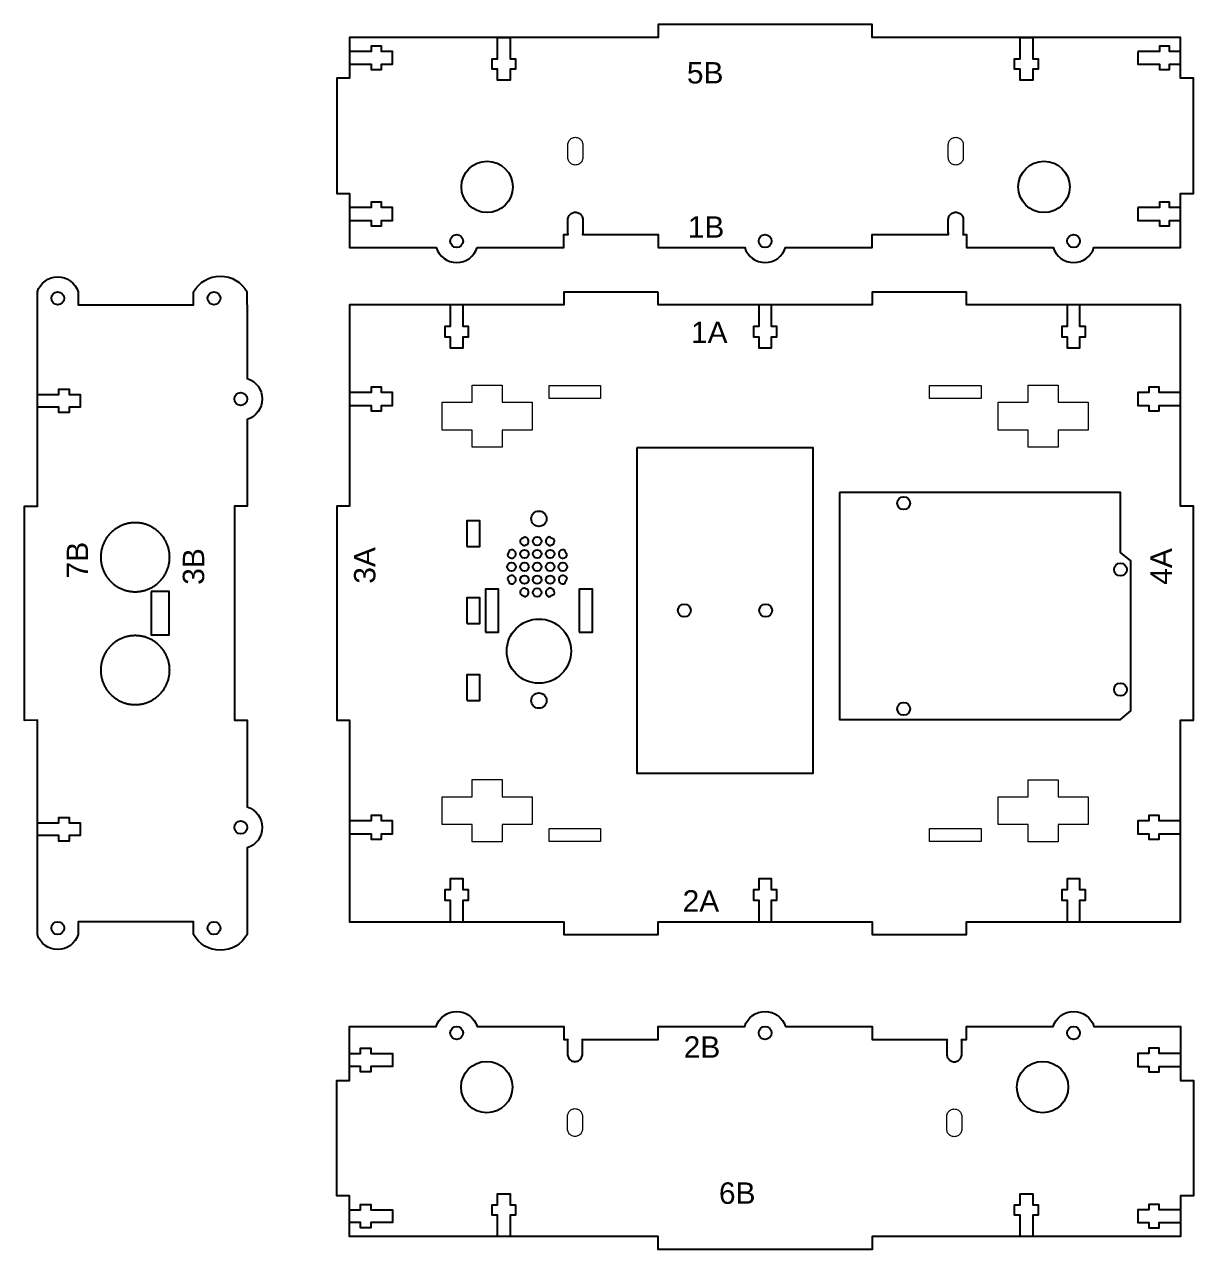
# Model space of a CAD drawing. Header units: millimetres. Extents: x -1479 to 8457, y 1606 to 10461.
# Drawn here: x 2449.8 to 2722.7, y 1974.9 to 2260.8 of the extents above; entities that cross this region are included whole.
import ezdxf

# ---------------------------------------------------------------- set-up
doc = ezdxf.new("R2010")
doc.units = ezdxf.units.MM
doc.layers.add('Layer 1', color=7, linetype='Continuous')
doc.layers.add('Make2D$visible$lines', color=7, linetype='Continuous', true_color=0x000000)
doc.styles.get("Standard").update_dxf_attribs({"font": 'Arial.ttf'})

msp = doc.modelspace()

# ---------------------------------------------------------------- linework, layer by layer
at = {"color": 242, "true_color": 0xcd2027}
for p, q in [((2501.799, 2195.376), (2501.799, 2198.376)), ((2501.799, 2051.376), (2501.799, 2048.376))]:
    msp.add_line(p, q, dxfattribs=at)
at = {"color": 240, "true_color": 0xed1f24}
for points in [[(2555.46, 2208.728), (2575.69, 2208.728), (2575.69, 2211.728), (2576.72, 2211.728), (2576.697, 2211.797), (2576.661, 2212.008), (2576.626, 2212.22), (2576.626, 2215.219), (2576.661, 2215.43), (2576.697, 2215.642), (2576.767, 2215.854), (2576.838, 2216.03), (2576.943, 2216.206), (2577.085, 2216.383), (2577.226, 2216.524), (2577.402, 2216.665), (2577.578, 2216.771), (2577.79, 2216.841), (2577.967, 2216.912), (2578.178, 2216.947), (2578.39, 2216.983), (2578.602, 2216.947), (2578.813, 2216.912), (2579.025, 2216.841), (2579.201, 2216.771), (2579.378, 2216.665), (2579.554, 2216.524), (2579.695, 2216.383), (2579.836, 2216.206), (2579.942, 2216.03), (2580.013, 2215.854), (2580.083, 2215.642), (2580.118, 2215.43), (2580.154, 2215.219), (2580.154, 2212.22), (2580.118, 2212.008), (2580.083, 2211.797), (2580.06, 2211.728), (2597.69, 2211.728), (2597.69, 2208.728), (2617.921, 2208.728, 0.7337994), (2627.46, 2208.728), (2647.69, 2208.728), (2647.69, 2211.728), (2665.52, 2211.728), (2665.497, 2211.797), (2665.461, 2212.008), (2665.426, 2212.22), (2665.426, 2215.219), (2665.461, 2215.43), (2665.497, 2215.642), (2665.567, 2215.854), (2665.638, 2216.03), (2665.743, 2216.206), (2665.885, 2216.383), (2666.026, 2216.524), (2666.202, 2216.665), (2666.378, 2216.771), (2666.59, 2216.841), (2666.767, 2216.912), (2666.978, 2216.947), (2667.19, 2216.983), (2667.402, 2216.947), (2667.613, 2216.912), (2667.825, 2216.841), (2668.001, 2216.771), (2668.178, 2216.665), (2668.354, 2216.524), (2668.495, 2216.383), (2668.636, 2216.206), (2668.742, 2216.03), (2668.813, 2215.854), (2668.883, 2215.642), (2668.918, 2215.43), (2668.954, 2215.219), (2668.954, 2212.22), (2668.918, 2212.008), (2668.883, 2211.797), (2668.86, 2211.728), (2669.69, 2211.728), (2669.69, 2208.728), (2689.921, 2208.728, 0.7337994), (2699.46, 2208.728), (2719.69, 2208.728), (2719.69, 2221.321), (2722.69, 2221.321), (2722.69, 2248.242), (2719.69, 2248.242), (2719.69, 2257.781), (2647.69, 2257.781), (2647.69, 2260.781), (2597.69, 2260.781), (2597.69, 2257.781), (2525.69, 2257.781), (2525.69, 2248.242), (2522.69, 2248.242), (2522.69, 2221.321), (2525.69, 2221.321), (2525.69, 2208.728), (2545.921, 2208.728, 0.7337994)], [(2627.46, 2026.916), (2647.69, 2026.916), (2647.69, 2023.916), (2665.175, 2023.916), (2665.152, 2023.847), (2665.117, 2023.636), (2665.082, 2023.424), (2665.082, 2020.425), (2665.117, 2020.214), (2665.152, 2020.002), (2665.223, 2019.79), (2665.293, 2019.614), (2665.399, 2019.438), (2665.54, 2019.261), (2665.681, 2019.12), (2665.858, 2018.979), (2666.034, 2018.873), (2666.211, 2018.803), (2666.422, 2018.732), (2666.634, 2018.697), (2666.846, 2018.661), (2667.057, 2018.697), (2667.269, 2018.732), (2667.445, 2018.803), (2667.657, 2018.873), (2667.833, 2018.979), (2668.01, 2019.12), (2668.151, 2019.261), (2668.292, 2019.438), (2668.398, 2019.614), (2668.468, 2019.79), (2668.539, 2020.002), (2668.574, 2020.214), (2668.609, 2020.425), (2668.609, 2023.424), (2668.574, 2023.636), (2668.539, 2023.847), (2668.516, 2023.916), (2669.69, 2023.916), (2669.69, 2026.916), (2689.921, 2026.916, -0.7337994), (2699.46, 2026.916), (2719.69, 2026.916), (2719.69, 2014.324), (2722.69, 2014.324), (2722.69, 1987.402), (2719.69, 1987.402), (2719.69, 1977.863), (2647.69, 1977.863), (2647.69, 1974.863), (2597.69, 1974.863), (2597.69, 1977.863), (2525.69, 1977.863), (2525.69, 1987.402), (2522.69, 1987.402), (2522.69, 2014.324), (2525.69, 2014.324), (2525.69, 2026.916), (2545.921, 2026.916, -0.7337994), (2555.46, 2026.916), (2575.69, 2026.916), (2575.69, 2023.916), (2576.619, 2023.916), (2576.615, 2023.904), (2576.579, 2023.692), (2576.544, 2023.48), (2576.544, 2020.482), (2576.579, 2020.27), (2576.615, 2020.058), (2576.685, 2019.847), (2576.756, 2019.67), (2576.862, 2019.494), (2577.003, 2019.318), (2577.144, 2019.176), (2577.32, 2019.035), (2577.497, 2018.929), (2577.673, 2018.859), (2577.885, 2018.788), (2578.096, 2018.753), (2578.308, 2018.718), (2578.52, 2018.753), (2578.731, 2018.788), (2578.908, 2018.859), (2579.119, 2018.929), (2579.296, 2019.035), (2579.472, 2019.176), (2579.613, 2019.318), (2579.754, 2019.494), (2579.86, 2019.67), (2579.931, 2019.847), (2580.001, 2020.058), (2580.037, 2020.27), (2580.072, 2020.482), (2580.072, 2023.48), (2580.037, 2023.692), (2580.001, 2023.904), (2579.997, 2023.916), (2597.69, 2023.916), (2597.69, 2026.916), (2617.921, 2026.916, -0.7337994)]]:
    msp.add_lwpolyline(points, format="xyb", close=True, dxfattribs=at)
for points in [[(2560.19, 2257.781), (2563.19, 2257.781), (2563.19, 2252.752), (2564.44, 2252.752), (2564.44, 2250.352), (2563.19, 2250.352), (2563.19, 2247.781), (2560.19, 2247.781), (2560.19, 2250.352), (2558.94, 2250.352), (2558.94, 2252.752), (2560.19, 2252.752)], [(2682.19, 2257.781), (2685.19, 2257.781), (2685.19, 2252.752), (2686.44, 2252.752), (2686.44, 2250.352), (2685.19, 2250.352), (2685.19, 2247.781), (2682.19, 2247.781), (2682.19, 2250.352), (2680.94, 2250.352), (2680.94, 2252.752), (2682.19, 2252.752)], [(2525.69, 2254.511), (2525.69, 2251.511), (2530.719, 2251.511), (2530.719, 2250.261), (2533.119, 2250.261), (2533.119, 2251.511), (2535.69, 2251.511), (2535.69, 2254.511), (2533.119, 2254.511), (2533.119, 2255.761), (2530.719, 2255.761), (2530.719, 2254.511)], [(2709.69, 2254.511), (2709.69, 2251.511), (2714.719, 2251.511), (2714.719, 2250.261), (2717.119, 2250.261), (2717.119, 2251.511), (2719.69, 2251.511), (2719.69, 2254.511), (2717.119, 2254.511), (2717.119, 2255.761), (2714.719, 2255.761), (2714.719, 2254.511)], [(2709.69, 2218.051), (2709.69, 2215.051), (2714.719, 2215.051), (2714.719, 2213.801), (2717.119, 2213.801), (2717.119, 2215.051), (2719.69, 2215.051), (2719.69, 2218.051), (2717.119, 2218.051), (2717.119, 2219.301), (2714.719, 2219.301), (2714.719, 2218.051)], [(2597.69, 2198.322), (2575.69, 2198.322), (2575.69, 2195.322), (2525.69, 2195.322), (2525.69, 2148.376), (2522.69, 2148.376), (2522.69, 2098.376), (2525.69, 2098.376), (2525.69, 2051.376), (2575.69, 2051.376), (2575.69, 2048.376), (2597.69, 2048.376), (2597.69, 2051.376), (2647.69, 2051.376), (2647.69, 2048.376), (2669.69, 2048.376), (2669.69, 2051.376), (2719.69, 2051.376), (2719.69, 2098.376), (2722.69, 2098.376), (2722.69, 2148.376), (2719.69, 2148.376), (2719.69, 2195.322), (2669.69, 2195.322), (2669.69, 2198.322), (2647.69, 2198.322), (2647.69, 2195.322), (2597.69, 2195.322)], [(2479.375, 2128.416), (2479.375, 2118.335), (2483.6, 2118.335), (2483.6, 2128.416)]]:
    msp.add_lwpolyline(points, close=True, dxfattribs=at)
for points in [[(2525.69, 2215.051), (2530.719, 2215.051), (2530.719, 2213.801), (2533.119, 2213.801), (2533.119, 2215.051), (2535.69, 2215.051), (2535.69, 2218.051), (2533.119, 2218.051), (2533.119, 2219.301), (2530.719, 2219.301), (2530.719, 2218.051), (2525.69, 2218.051)], [(2549.19, 2195.322), (2549.19, 2190.293), (2547.94, 2190.293), (2547.94, 2187.893), (2549.19, 2187.893), (2549.19, 2185.322), (2552.19, 2185.322), (2552.19, 2187.893), (2553.44, 2187.893), (2553.44, 2190.293), (2552.19, 2190.293), (2552.19, 2195.322)], [(2621.19, 2195.322), (2621.19, 2190.293), (2619.94, 2190.293), (2619.94, 2187.893), (2621.19, 2187.893), (2621.19, 2185.322), (2624.19, 2185.322), (2624.19, 2187.893), (2625.44, 2187.893), (2625.44, 2190.293), (2624.19, 2190.293), (2624.19, 2195.322)], [(2693.19, 2195.322), (2693.19, 2190.293), (2691.94, 2190.293), (2691.94, 2187.893), (2693.19, 2187.893), (2693.19, 2185.322), (2696.19, 2185.322), (2696.19, 2187.893), (2697.44, 2187.893), (2697.44, 2190.293), (2696.19, 2190.293), (2696.19, 2195.322)], [(2525.69, 2171.876), (2530.719, 2171.876), (2530.719, 2170.626), (2533.119, 2170.626), (2533.119, 2171.876), (2535.69, 2171.876), (2535.69, 2174.876), (2533.119, 2174.876), (2533.119, 2176.126), (2530.719, 2176.126), (2530.719, 2174.876), (2525.69, 2174.876)], [(2719.69, 2174.876), (2714.662, 2174.876), (2714.662, 2176.126), (2712.262, 2176.126), (2712.262, 2174.876), (2709.69, 2174.876), (2709.69, 2171.876), (2712.262, 2171.876), (2712.262, 2170.626), (2714.662, 2170.626), (2714.662, 2171.876), (2719.69, 2171.876)], [(2452.799, 2174.453), (2457.828, 2174.453), (2457.828, 2175.703), (2460.228, 2175.703), (2460.228, 2174.453), (2462.799, 2174.453), (2462.799, 2171.453), (2460.228, 2171.453), (2460.228, 2170.203), (2457.828, 2170.203), (2457.828, 2171.453), (2452.799, 2171.453)], [(2553.094, 2138.97), (2556.093, 2138.97), (2556.093, 2144.97), (2553.091, 2144.97), (2553.089, 2138.97)], [(2557.38, 2118.971), (2560.48, 2118.971), (2560.48, 2128.971), (2557.38, 2128.971), (2557.38, 2118.971)], [(2579.28, 2118.971), (2582.38, 2118.971), (2582.38, 2128.971), (2579.28, 2128.971), (2579.28, 2118.971)], [(2553.097, 2120.971), (2556.096, 2120.971), (2556.096, 2126.97), (2553.094, 2126.97), (2553.092, 2120.971)], [(2553.097, 2102.971), (2556.096, 2102.971), (2556.096, 2108.971), (2553.094, 2108.971), (2553.092, 2102.971)], [(2525.69, 2071.876), (2530.719, 2071.876), (2530.719, 2070.626), (2533.119, 2070.626), (2533.119, 2071.876), (2535.69, 2071.876), (2535.69, 2074.876), (2533.119, 2074.876), (2533.119, 2076.126), (2530.719, 2076.126), (2530.719, 2074.876), (2525.69, 2074.876)], [(2719.69, 2074.876), (2714.662, 2074.876), (2714.662, 2076.126), (2712.262, 2076.126), (2712.262, 2074.876), (2709.69, 2074.876), (2709.69, 2071.876), (2712.262, 2071.876), (2712.262, 2070.626), (2714.662, 2070.626), (2714.662, 2071.876), (2719.69, 2071.876)], [(2452.799, 2074.453), (2457.828, 2074.453), (2457.828, 2075.703), (2460.228, 2075.703), (2460.228, 2074.453), (2462.799, 2074.453), (2462.799, 2071.453), (2460.228, 2071.453), (2460.228, 2070.203), (2457.828, 2070.203), (2457.828, 2071.453), (2452.799, 2071.453)], [(2552.19, 2051.376), (2552.19, 2056.405), (2553.44, 2056.405), (2553.44, 2058.805), (2552.19, 2058.805), (2552.19, 2061.376), (2549.19, 2061.376), (2549.19, 2058.805), (2547.94, 2058.805), (2547.94, 2056.405), (2549.19, 2056.405), (2549.19, 2051.376)], [(2624.19, 2051.376), (2624.19, 2056.405), (2625.44, 2056.405), (2625.44, 2058.805), (2624.19, 2058.805), (2624.19, 2061.376), (2621.19, 2061.376), (2621.19, 2058.805), (2619.94, 2058.805), (2619.94, 2056.405), (2621.19, 2056.405), (2621.19, 2051.376)], [(2696.19, 2051.376), (2696.19, 2056.405), (2697.44, 2056.405), (2697.44, 2058.805), (2696.19, 2058.805), (2696.19, 2061.376), (2693.19, 2061.376), (2693.19, 2058.805), (2691.94, 2058.805), (2691.94, 2056.405), (2693.19, 2056.405), (2693.19, 2051.376)], [(2525.69, 2020.593), (2528.262, 2020.593), (2528.262, 2021.843), (2530.662, 2021.843), (2530.662, 2020.593), (2535.69, 2020.593), (2535.69, 2017.593), (2530.662, 2017.593), (2530.662, 2016.343), (2528.262, 2016.343), (2528.262, 2017.593), (2525.69, 2017.593)], [(2719.69, 2020.593), (2714.662, 2020.593), (2714.662, 2021.843), (2712.262, 2021.843), (2712.262, 2020.593), (2709.69, 2020.593), (2709.69, 2017.593), (2712.262, 2017.593), (2712.262, 2016.343), (2714.662, 2016.343), (2714.662, 2017.593), (2719.69, 2017.593)], [(2560.19, 1977.863), (2560.19, 1982.892), (2558.94, 1982.892), (2558.94, 1985.292), (2560.19, 1985.292), (2560.19, 1987.863), (2563.19, 1987.863), (2563.19, 1985.292), (2564.44, 1985.292), (2564.44, 1982.892), (2563.19, 1982.892), (2563.19, 1977.863)], [(2682.19, 1977.863), (2682.19, 1982.892), (2680.94, 1982.892), (2680.94, 1985.292), (2682.19, 1985.292), (2682.19, 1987.863), (2685.19, 1987.863), (2685.19, 1985.292), (2686.44, 1985.292), (2686.44, 1982.892), (2685.19, 1982.892), (2685.19, 1977.863)], [(2525.69, 1984.133), (2528.262, 1984.133), (2528.262, 1985.383), (2530.662, 1985.383), (2530.662, 1984.133), (2535.69, 1984.133), (2535.69, 1981.133), (2530.662, 1981.133), (2530.662, 1979.883), (2528.262, 1979.883), (2528.262, 1981.133), (2525.69, 1981.133)], [(2719.69, 1984.133), (2714.662, 1984.133), (2714.662, 1985.383), (2712.262, 1985.383), (2712.262, 1984.133), (2709.69, 1984.133), (2709.69, 1981.133), (2712.262, 1981.133), (2712.262, 1979.883), (2714.662, 1979.883), (2714.662, 1981.133), (2719.69, 1981.133)]]:
    msp.add_lwpolyline(points, dxfattribs=at)
for points in [[(2501.799, 2048.376, -0.5834312), (2489.26, 2048.376), (2489.26, 2051.376), (2462.338, 2051.376), (2462.338, 2048.376, -0.7337994), (2452.799, 2048.376), (2452.799, 2098.376), (2449.799, 2098.352), (2449.799, 2148.352), (2452.799, 2148.376), (2452.799, 2198.376, -0.7337994), (2462.338, 2198.376), (2462.338, 2195.376), (2489.26, 2195.376), (2489.26, 2198.376, -0.5834312), (2501.799, 2198.376)], [(2501.799, 2195.376), (2501.799, 2178.145, -0.7337994), (2501.799, 2168.606), (2501.799, 2148.376), (2498.799, 2148.376), (2498.799, 2098.376), (2501.799, 2098.376), (2501.799, 2078.145, -0.7337994), (2501.799, 2068.606), (2501.799, 2051.376)]]:
    msp.add_lwpolyline(points, format="xyb", dxfattribs=at)
at = {"color": 5}
for points in [[(2592.718, 2162.006), (2592.718, 2086.006), (2633.918, 2086.006), (2633.918, 2162.006), (2592.718, 2162.006)], [(2640.037, 2151.561), (2640.037, 2098.561), (2705.637, 2098.561), (2708.037, 2100.561), (2708.037, 2135.561), (2705.637, 2137.561), (2705.637, 2151.561), (2640.037, 2151.561)]]:
    msp.add_lwpolyline(points, dxfattribs=at)
at = {"color": 240, "linetype": 'ByBlock', "true_color": 0xed1f24}
for points in [[(2566.727, 2141.175, 0.0430951), (2565.573, 2140.598, 2.7339008)], [(2573.411, 2140.598, 0.0430951), (2572.256, 2141.175, 2.7339008)], [(2563.097, 2138.122, 0.0430951), (2562.52, 2136.967, 2.7339008)], [(2576.464, 2136.967, 0.0430951), (2575.887, 2138.122, 2.7339008)], [(2562.52, 2131.438, 0.0430951), (2563.097, 2130.284, 2.7339008)], [(2575.887, 2130.284, 0.0430951), (2576.464, 2131.438, 2.7339008)], [(2565.573, 2127.808, 0.0430951), (2566.727, 2127.231, 2.7339008)], [(2572.256, 2127.231, 0.0430951), (2573.411, 2127.808, 2.7339008)]]:
    msp.add_lwpolyline(points, format="xyb", close=True, dxfattribs=at)
at = {"color": 242, "true_color": 0xcd2027}
for centre in [(2557.79, 2222.878), (2687.79, 2222.878), (2557.708, 2012.766), (2687.445, 2012.766)]:
    msp.add_circle(centre, 6, dxfattribs=at)
at = {"color": 240, "true_color": 0xed1f24}
for centre, radius in [((2550.69, 2210.228), 1.5), ((2622.69, 2210.228), 1.5), ((2694.69, 2210.228), 1.5), ((2457.569, 2196.876), 1.5), ((2494.029, 2196.876), 1.5), ((2500.299, 2173.376), 1.5), ((2655.037, 2149.061), 1.5), ((2569.88, 2145.418), 1.8), ((2569.492, 2140.203), 1), ((2566.492, 2137.203), 1), ((2569.492, 2137.203), 1), ((2572.492, 2137.203), 1), ((2563.492, 2134.203), 1), ((2566.492, 2134.203), 1), ((2569.492, 2134.203), 1), ((2572.492, 2134.203), 1), ((2575.492, 2134.203), 1), ((2705.637, 2133.561), 1.5), ((2566.492, 2131.203), 1), ((2569.492, 2131.203), 1), ((2572.492, 2131.203), 1), ((2569.492, 2128.203), 1), ((2603.818, 2124.006), 1.5), ((2622.818, 2124.006), 1.5), ((2569.88, 2102.986), 1.8), ((2705.637, 2105.561), 1.5), ((2655.037, 2101.061), 1.5), ((2500.299, 2073.376), 1.5), ((2457.569, 2049.876), 1.5), ((2494.029, 2049.876), 1.5), ((2550.69, 2025.416), 1.5), ((2622.69, 2025.416), 1.5), ((2694.69, 2025.416), 1.5)]:
    msp.add_circle(centre, radius, dxfattribs=at)
at = {"color": 240, "linetype": 'ByBlock', "true_color": 0xed1f24}
msp.add_circle((2569.88, 2114.521), 7.5, dxfattribs=at)
at = {"layer": 'Layer 1', "color": 240, "lineweight": 0, "true_color": 0xed1f24}
for points in [[(2578.602, 2234.445), (2578.813, 2234.41), (2579.025, 2234.339), (2579.201, 2234.269), (2579.378, 2234.163), (2579.554, 2234.022), (2579.695, 2233.881), (2579.837, 2233.704), (2579.942, 2233.528), (2580.013, 2233.351), (2580.083, 2233.14), (2580.119, 2232.928), (2580.154, 2232.716), (2580.154, 2229.718), (2580.119, 2229.506), (2580.083, 2229.295), (2580.013, 2229.083), (2579.942, 2228.906), (2579.837, 2228.73), (2579.695, 2228.554), (2579.554, 2228.413), (2579.378, 2228.271), (2579.201, 2228.166), (2579.025, 2228.095), (2578.813, 2228.024), (2578.602, 2227.989), (2578.39, 2227.954), (2578.178, 2227.989), (2577.967, 2228.024), (2577.79, 2228.095), (2577.579, 2228.166), (2577.402, 2228.271), (2577.226, 2228.413), (2577.085, 2228.554), (2576.944, 2228.73), (2576.838, 2228.906), (2576.767, 2229.083), (2576.697, 2229.295), (2576.662, 2229.506), (2576.626, 2229.718), (2576.626, 2232.716), (2576.662, 2232.928), (2576.697, 2233.14), (2576.767, 2233.351), (2576.838, 2233.528), (2576.944, 2233.704), (2577.085, 2233.881), (2577.226, 2234.022), (2577.402, 2234.163), (2577.579, 2234.269), (2577.79, 2234.339), (2577.967, 2234.41), (2578.178, 2234.445), (2578.39, 2234.48), (2578.602, 2234.445)], [(2667.402, 2234.445), (2667.613, 2234.41), (2667.825, 2234.339), (2668.001, 2234.269), (2668.178, 2234.163), (2668.354, 2234.022), (2668.495, 2233.881), (2668.637, 2233.704), (2668.742, 2233.528), (2668.813, 2233.351), (2668.883, 2233.14), (2668.919, 2232.928), (2668.954, 2232.716), (2668.954, 2229.718), (2668.919, 2229.506), (2668.883, 2229.295), (2668.813, 2229.083), (2668.742, 2228.906), (2668.637, 2228.73), (2668.495, 2228.554), (2668.354, 2228.413), (2668.178, 2228.271), (2668.001, 2228.166), (2667.825, 2228.095), (2667.613, 2228.024), (2667.402, 2227.989), (2667.19, 2227.954), (2666.978, 2227.989), (2666.767, 2228.024), (2666.59, 2228.095), (2666.379, 2228.166), (2666.202, 2228.271), (2666.026, 2228.413), (2665.885, 2228.554), (2665.744, 2228.73), (2665.638, 2228.906), (2665.567, 2229.083), (2665.497, 2229.295), (2665.462, 2229.506), (2665.426, 2229.718), (2665.426, 2232.716), (2665.462, 2232.928), (2665.497, 2233.14), (2665.567, 2233.351), (2665.638, 2233.528), (2665.744, 2233.704), (2665.885, 2233.881), (2666.026, 2234.022), (2666.202, 2234.163), (2666.379, 2234.269), (2666.59, 2234.339), (2666.767, 2234.41), (2666.978, 2234.445), (2667.19, 2234.48), (2667.402, 2234.445)], [(2547.281, 2172.606), (2554.266, 2172.606), (2554.266, 2176.628), (2561.286, 2176.628), (2561.286, 2172.606), (2568.271, 2172.606), (2568.271, 2166.115), (2561.286, 2166.115), (2561.286, 2162.129), (2554.266, 2162.129), (2554.266, 2166.115), (2547.281, 2166.115), (2547.281, 2172.606)], [(2572.258, 2176.522), (2584.287, 2176.522), (2584.287, 2173.524), (2572.258, 2173.524), (2572.258, 2176.522)], [(2673.123, 2173.524), (2661.094, 2173.524), (2661.094, 2176.522), (2673.123, 2176.522), (2673.123, 2173.524)], [(2698.1, 2166.115), (2691.115, 2166.115), (2691.115, 2162.094), (2684.095, 2162.094), (2684.095, 2166.115), (2677.11, 2166.115), (2677.11, 2172.606), (2684.095, 2172.606), (2684.095, 2176.593), (2691.115, 2176.593), (2691.115, 2172.606), (2698.1, 2172.606), (2698.1, 2166.115)], [(2547.281, 2080.526), (2554.266, 2080.526), (2554.266, 2084.548), (2561.286, 2084.548), (2561.286, 2080.526), (2568.271, 2080.526), (2568.271, 2074.035), (2561.286, 2074.035), (2561.286, 2070.049), (2554.266, 2070.049), (2554.266, 2074.035), (2547.281, 2074.035), (2547.281, 2080.526)], [(2698.1, 2074.035), (2691.115, 2074.035), (2691.115, 2070.014), (2684.095, 2070.014), (2684.095, 2074.035), (2677.11, 2074.035), (2677.11, 2080.526), (2684.095, 2080.526), (2684.095, 2084.513), (2691.115, 2084.513), (2691.115, 2080.526), (2698.1, 2080.526), (2698.1, 2074.035)], [(2572.258, 2073.118), (2584.287, 2073.118), (2584.287, 2070.119), (2572.258, 2070.119), (2572.258, 2073.118)], [(2673.123, 2070.119), (2661.094, 2070.119), (2661.094, 2073.118), (2673.123, 2073.118), (2673.123, 2070.119)], [(2578.096, 2001.255), (2577.884, 2001.291), (2577.673, 2001.361), (2577.496, 2001.432), (2577.32, 2001.538), (2577.144, 2001.679), (2577.003, 2001.82), (2576.861, 2001.996), (2576.756, 2002.173), (2576.685, 2002.349), (2576.615, 2002.561), (2576.579, 2002.772), (2576.544, 2002.984), (2576.544, 2005.983), (2576.579, 2006.194), (2576.615, 2006.406), (2576.685, 2006.618), (2576.756, 2006.794), (2576.861, 2006.97), (2577.003, 2007.147), (2577.144, 2007.288), (2577.32, 2007.429), (2577.496, 2007.535), (2577.673, 2007.605), (2577.884, 2007.676), (2578.096, 2007.711), (2578.308, 2007.746), (2578.519, 2007.711), (2578.731, 2007.676), (2578.908, 2007.605), (2579.119, 2007.535), (2579.296, 2007.429), (2579.472, 2007.288), (2579.613, 2007.147), (2579.754, 2006.97), (2579.86, 2006.794), (2579.931, 2006.618), (2580.001, 2006.406), (2580.036, 2006.194), (2580.072, 2005.983), (2580.072, 2002.984), (2580.036, 2002.772), (2580.001, 2002.561), (2579.931, 2002.349), (2579.86, 2002.173), (2579.754, 2001.996), (2579.613, 2001.82), (2579.472, 2001.679), (2579.296, 2001.538), (2579.119, 2001.432), (2578.908, 2001.361), (2578.731, 2001.291), (2578.519, 2001.255), (2578.308, 2001.22), (2578.096, 2001.255)], [(2666.634, 2001.199), (2666.422, 2001.234), (2666.21, 2001.305), (2666.034, 2001.375), (2665.858, 2001.481), (2665.681, 2001.622), (2665.54, 2001.763), (2665.399, 2001.94), (2665.293, 2002.116), (2665.222, 2002.293), (2665.152, 2002.504), (2665.117, 2002.716), (2665.081, 2002.928), (2665.081, 2005.926), (2665.117, 2006.138), (2665.152, 2006.35), (2665.222, 2006.561), (2665.293, 2006.738), (2665.399, 2006.914), (2665.54, 2007.09), (2665.681, 2007.231), (2665.858, 2007.373), (2666.034, 2007.478), (2666.21, 2007.549), (2666.422, 2007.62), (2666.634, 2007.655), (2666.845, 2007.69), (2667.057, 2007.655), (2667.269, 2007.62), (2667.445, 2007.549), (2667.657, 2007.478), (2667.833, 2007.373), (2668.009, 2007.231), (2668.151, 2007.09), (2668.292, 2006.914), (2668.397, 2006.738), (2668.468, 2006.561), (2668.539, 2006.35), (2668.574, 2006.138), (2668.609, 2005.926), (2668.609, 2002.928), (2668.574, 2002.716), (2668.539, 2002.504), (2668.468, 2002.293), (2668.397, 2002.116), (2668.292, 2001.94), (2668.151, 2001.763), (2668.009, 2001.622), (2667.833, 2001.481), (2667.657, 2001.375), (2667.445, 2001.305), (2667.269, 2001.234), (2667.057, 2001.199), (2666.845, 2001.164), (2666.634, 2001.199)]]:
    msp.add_lwpolyline(points, dxfattribs=at)
at = {"layer": 'Make2D$visible$lines', "color": 240, "true_color": 0xed1f24}
for points in [[(2475.639, 2128.391), (2475.817, 2128.393), (2475.998, 2128.399), (2476.179, 2128.409), (2476.362, 2128.424), (2476.546, 2128.443), (2476.731, 2128.466), (2476.917, 2128.493), (2477.104, 2128.526), (2477.291, 2128.563), (2477.478, 2128.604), (2477.666, 2128.651), (2477.854, 2128.702), (2478.041, 2128.758), (2478.229, 2128.819), (2478.416, 2128.885), (2478.602, 2128.957), (2478.787, 2129.033), (2478.972, 2129.114), (2479.155, 2129.2), (2479.336, 2129.291), (2479.516, 2129.387), (2479.694, 2129.487), (2479.87, 2129.593), (2480.044, 2129.704), (2480.215, 2129.819), (2480.384, 2129.939), (2480.55, 2130.063), (2480.713, 2130.192), (2480.872, 2130.325), (2481.029, 2130.462), (2481.182, 2130.604), (2481.331, 2130.749), (2481.476, 2130.898), (2481.618, 2131.051), (2481.755, 2131.208), (2481.888, 2131.367), (2482.017, 2131.53), (2482.142, 2131.696), (2482.261, 2131.865), (2482.377, 2132.036), (2482.487, 2132.21), (2482.593, 2132.386), (2482.694, 2132.564), (2482.789, 2132.744), (2482.88, 2132.926), (2482.966, 2133.109), (2483.048, 2133.293), (2483.124, 2133.478), (2483.195, 2133.664), (2483.261, 2133.851), (2483.322, 2134.039), (2483.378, 2134.226), (2483.429, 2134.414), (2483.476, 2134.602), (2483.517, 2134.789), (2483.554, 2134.977), (2483.587, 2135.163), (2483.614, 2135.349), (2483.637, 2135.534), (2483.656, 2135.718), (2483.671, 2135.901), (2483.681, 2136.082), (2483.687, 2136.263), (2483.689, 2136.441), (2483.687, 2136.62), (2483.681, 2136.8), (2483.671, 2136.982), (2483.656, 2137.165), (2483.637, 2137.349), (2483.614, 2137.534), (2483.587, 2137.72), (2483.554, 2137.906), (2483.517, 2138.093), (2483.476, 2138.281), (2483.429, 2138.469), (2483.378, 2138.656), (2483.322, 2138.844), (2483.261, 2139.031), (2483.195, 2139.218), (2483.124, 2139.404), (2483.048, 2139.59), (2482.966, 2139.774), (2482.88, 2139.957), (2482.789, 2140.139), (2482.694, 2140.319), (2482.593, 2140.497), (2482.487, 2140.673), (2482.377, 2140.846), (2482.261, 2141.018), (2482.142, 2141.186), (2482.017, 2141.352), (2481.888, 2141.515), (2481.755, 2141.675), (2481.618, 2141.831), (2481.476, 2141.984), (2481.331, 2142.134), (2481.182, 2142.279), (2481.029, 2142.42), (2480.872, 2142.558), (2480.713, 2142.691), (2480.55, 2142.82), (2480.384, 2142.944), (2480.215, 2143.064), (2480.044, 2143.179), (2479.87, 2143.29), (2479.694, 2143.395), (2479.516, 2143.496), (2479.336, 2143.592), (2479.155, 2143.683), (2478.972, 2143.769), (2478.787, 2143.85), (2478.602, 2143.926), (2478.416, 2143.997), (2478.229, 2144.063), (2478.041, 2144.124), (2477.854, 2144.181), (2477.666, 2144.232), (2477.478, 2144.278), (2477.291, 2144.32), (2477.104, 2144.357), (2476.917, 2144.389), (2476.731, 2144.417), (2476.546, 2144.44), (2476.362, 2144.459), (2476.179, 2144.473), (2475.998, 2144.483), (2475.817, 2144.489), (2475.639, 2144.491), (2475.46, 2144.489), (2475.28, 2144.483), (2475.098, 2144.473), (2474.915, 2144.459), (2474.731, 2144.44), (2474.546, 2144.417), (2474.361, 2144.389), (2474.174, 2144.357), (2473.987, 2144.32), (2473.799, 2144.278), (2473.612, 2144.232), (2473.424, 2144.181), (2473.236, 2144.124), (2473.049, 2144.063), (2472.862, 2143.997), (2472.676, 2143.926), (2472.49, 2143.85), (2472.306, 2143.769), (2472.123, 2143.683), (2471.941, 2143.592), (2471.762, 2143.496), (2471.583, 2143.395), (2471.407, 2143.29), (2471.234, 2143.179), (2471.062, 2143.064), (2470.894, 2142.944), (2470.728, 2142.82), (2470.565, 2142.691), (2470.405, 2142.558), (2470.249, 2142.42), (2470.096, 2142.279), (2469.947, 2142.134), (2469.801, 2141.984), (2469.66, 2141.831), (2469.522, 2141.675), (2469.389, 2141.515), (2469.26, 2141.352), (2469.136, 2141.186), (2469.016, 2141.018), (2468.901, 2140.846), (2468.79, 2140.673), (2468.685, 2140.497), (2468.584, 2140.319), (2468.488, 2140.139), (2468.397, 2139.957), (2468.311, 2139.774), (2468.23, 2139.59), (2468.154, 2139.404), (2468.083, 2139.218), (2468.017, 2139.031), (2467.956, 2138.844), (2467.899, 2138.656), (2467.848, 2138.469), (2467.802, 2138.281), (2467.76, 2138.093), (2467.723, 2137.906), (2467.691, 2137.72), (2467.663, 2137.534), (2467.64, 2137.349), (2467.621, 2137.165), (2467.607, 2136.982), (2467.597, 2136.8), (2467.591, 2136.62), (2467.589, 2136.441), (2467.591, 2136.263), (2467.597, 2136.082), (2467.607, 2135.901), (2467.621, 2135.718), (2467.64, 2135.534), (2467.663, 2135.349), (2467.691, 2135.163), (2467.723, 2134.977), (2467.76, 2134.789), (2467.802, 2134.602), (2467.848, 2134.414), (2467.899, 2134.226), (2467.956, 2134.039), (2468.017, 2133.851), (2468.083, 2133.664), (2468.154, 2133.478), (2468.23, 2133.293), (2468.311, 2133.109), (2468.397, 2132.926), (2468.488, 2132.744), (2468.584, 2132.564), (2468.685, 2132.386), (2468.79, 2132.21), (2468.901, 2132.036), (2469.016, 2131.865), (2469.136, 2131.696), (2469.26, 2131.53), (2469.389, 2131.367), (2469.522, 2131.208), (2469.66, 2131.051), (2469.801, 2130.898), (2469.947, 2130.749), (2470.096, 2130.604), (2470.249, 2130.462), (2470.405, 2130.325), (2470.565, 2130.192), (2470.728, 2130.063), (2470.894, 2129.939), (2471.062, 2129.819), (2471.234, 2129.704), (2471.407, 2129.593), (2471.583, 2129.487), (2471.762, 2129.387), (2471.941, 2129.291), (2472.123, 2129.2), (2472.306, 2129.114), (2472.49, 2129.033), (2472.676, 2128.957), (2472.862, 2128.885), (2473.049, 2128.819), (2473.236, 2128.758), (2473.424, 2128.702), (2473.612, 2128.651), (2473.799, 2128.604), (2473.987, 2128.563), (2474.174, 2128.526), (2474.361, 2128.493), (2474.546, 2128.466), (2474.731, 2128.443), (2474.915, 2128.424), (2475.098, 2128.409), (2475.28, 2128.399), (2475.46, 2128.393)], [(2475.639, 2102.041), (2475.817, 2102.043), (2475.998, 2102.049), (2476.179, 2102.059), (2476.362, 2102.074), (2476.546, 2102.093), (2476.731, 2102.116), (2476.917, 2102.143), (2477.104, 2102.176), (2477.291, 2102.213), (2477.478, 2102.254), (2477.666, 2102.301), (2477.854, 2102.352), (2478.041, 2102.408), (2478.229, 2102.469), (2478.416, 2102.535), (2478.602, 2102.607), (2478.787, 2102.683), (2478.972, 2102.764), (2479.155, 2102.85), (2479.336, 2102.941), (2479.516, 2103.037), (2479.694, 2103.137), (2479.87, 2103.243), (2480.044, 2103.354), (2480.215, 2103.469), (2480.384, 2103.589), (2480.55, 2103.713), (2480.713, 2103.842), (2480.872, 2103.975), (2481.029, 2104.112), (2481.182, 2104.254), (2481.331, 2104.399), (2481.476, 2104.548), (2481.618, 2104.701), (2481.755, 2104.858), (2481.888, 2105.017), (2482.017, 2105.18), (2482.142, 2105.346), (2482.261, 2105.515), (2482.377, 2105.686), (2482.487, 2105.86), (2482.593, 2106.036), (2482.694, 2106.214), (2482.789, 2106.394), (2482.88, 2106.576), (2482.966, 2106.759), (2483.048, 2106.943), (2483.124, 2107.128), (2483.195, 2107.314), (2483.261, 2107.501), (2483.322, 2107.689), (2483.378, 2107.876), (2483.429, 2108.064), (2483.476, 2108.252), (2483.517, 2108.439), (2483.554, 2108.627), (2483.587, 2108.813), (2483.614, 2108.999), (2483.637, 2109.184), (2483.656, 2109.368), (2483.671, 2109.551), (2483.681, 2109.732), (2483.687, 2109.913), (2483.689, 2110.091), (2483.687, 2110.27), (2483.681, 2110.45), (2483.671, 2110.632), (2483.656, 2110.815), (2483.637, 2110.999), (2483.614, 2111.184), (2483.587, 2111.37), (2483.554, 2111.556), (2483.517, 2111.743), (2483.476, 2111.931), (2483.429, 2112.119), (2483.378, 2112.306), (2483.322, 2112.494), (2483.261, 2112.681), (2483.195, 2112.868), (2483.124, 2113.054), (2483.048, 2113.24), (2482.966, 2113.424), (2482.88, 2113.607), (2482.789, 2113.789), (2482.694, 2113.969), (2482.593, 2114.147), (2482.487, 2114.323), (2482.377, 2114.496), (2482.261, 2114.668), (2482.142, 2114.836), (2482.017, 2115.002), (2481.888, 2115.165), (2481.755, 2115.325), (2481.618, 2115.481), (2481.476, 2115.634), (2481.331, 2115.784), (2481.182, 2115.929), (2481.029, 2116.07), (2480.872, 2116.208), (2480.713, 2116.341), (2480.55, 2116.47), (2480.384, 2116.594), (2480.215, 2116.714), (2480.044, 2116.829), (2479.87, 2116.94), (2479.694, 2117.045), (2479.516, 2117.146), (2479.336, 2117.242), (2479.155, 2117.333), (2478.972, 2117.419), (2478.787, 2117.5), (2478.602, 2117.576), (2478.416, 2117.647), (2478.229, 2117.713), (2478.041, 2117.774), (2477.854, 2117.831), (2477.666, 2117.882), (2477.478, 2117.928), (2477.291, 2117.97), (2477.104, 2118.007), (2476.917, 2118.039), (2476.731, 2118.067), (2476.546, 2118.09), (2476.362, 2118.109), (2476.179, 2118.123), (2475.998, 2118.133), (2475.817, 2118.139), (2475.639, 2118.141), (2475.46, 2118.139), (2475.28, 2118.133), (2475.098, 2118.123), (2474.915, 2118.109), (2474.731, 2118.09), (2474.546, 2118.067), (2474.361, 2118.039), (2474.174, 2118.007), (2473.987, 2117.97), (2473.799, 2117.928), (2473.612, 2117.882), (2473.424, 2117.831), (2473.236, 2117.774), (2473.049, 2117.713), (2472.862, 2117.647), (2472.676, 2117.576), (2472.49, 2117.5), (2472.306, 2117.419), (2472.123, 2117.333), (2471.941, 2117.242), (2471.762, 2117.146), (2471.583, 2117.045), (2471.407, 2116.94), (2471.234, 2116.829), (2471.062, 2116.714), (2470.894, 2116.594), (2470.728, 2116.47), (2470.565, 2116.341), (2470.405, 2116.208), (2470.249, 2116.07), (2470.096, 2115.929), (2469.947, 2115.784), (2469.801, 2115.634), (2469.66, 2115.481), (2469.522, 2115.325), (2469.389, 2115.165), (2469.26, 2115.002), (2469.136, 2114.836), (2469.016, 2114.668), (2468.901, 2114.496), (2468.79, 2114.323), (2468.685, 2114.147), (2468.584, 2113.969), (2468.488, 2113.789), (2468.397, 2113.607), (2468.311, 2113.424), (2468.23, 2113.24), (2468.154, 2113.054), (2468.083, 2112.868), (2468.017, 2112.681), (2467.956, 2112.494), (2467.899, 2112.306), (2467.848, 2112.119), (2467.802, 2111.931), (2467.76, 2111.743), (2467.723, 2111.556), (2467.691, 2111.37), (2467.663, 2111.184), (2467.64, 2110.999), (2467.621, 2110.815), (2467.607, 2110.632), (2467.597, 2110.45), (2467.591, 2110.27), (2467.589, 2110.091), (2467.591, 2109.913), (2467.597, 2109.732), (2467.607, 2109.551), (2467.621, 2109.368), (2467.64, 2109.184), (2467.663, 2108.999), (2467.691, 2108.813), (2467.723, 2108.627), (2467.76, 2108.439), (2467.802, 2108.252), (2467.848, 2108.064), (2467.899, 2107.876), (2467.956, 2107.689), (2468.017, 2107.501), (2468.083, 2107.314), (2468.154, 2107.128), (2468.23, 2106.943), (2468.311, 2106.759), (2468.397, 2106.576), (2468.488, 2106.394), (2468.584, 2106.214), (2468.685, 2106.036), (2468.79, 2105.86), (2468.901, 2105.686), (2469.016, 2105.515), (2469.136, 2105.346), (2469.26, 2105.18), (2469.389, 2105.017), (2469.522, 2104.858), (2469.66, 2104.701), (2469.801, 2104.548), (2469.947, 2104.399), (2470.096, 2104.254), (2470.249, 2104.112), (2470.405, 2103.975), (2470.565, 2103.842), (2470.728, 2103.713), (2470.894, 2103.589), (2471.062, 2103.469), (2471.234, 2103.354), (2471.407, 2103.243), (2471.583, 2103.137), (2471.762, 2103.037), (2471.941, 2102.941), (2472.123, 2102.85), (2472.306, 2102.764), (2472.49, 2102.683), (2472.676, 2102.607), (2472.862, 2102.535), (2473.049, 2102.469), (2473.236, 2102.408), (2473.424, 2102.352), (2473.612, 2102.301), (2473.799, 2102.254), (2473.987, 2102.213), (2474.174, 2102.176), (2474.361, 2102.143), (2474.546, 2102.116), (2474.731, 2102.093), (2474.915, 2102.074), (2475.098, 2102.059), (2475.28, 2102.049), (2475.46, 2102.043)]]:
    msp.add_lwpolyline(points, close=True, dxfattribs=at)

# ---------------------------------------------------------------- texts
at = {"color": 5, "char_height": 5, "attachment_point": 1}
for s, insert in [('5B', (2604.424, 2252.013)), ('1B', (2604.626, 2216.017)), ('1A', (2605.38, 2191.427)), ('2A', (2603.429, 2058.717)), ('2B', (2603.684, 2024.618)), ('6B', (2611.907, 1990.528))]:
    msp.add_mtext_dynamic_manual_height_columns(s, width=24.59582, gutter_width=12.5, heights=[0], dxfattribs=dict(at, insert=insert))
at = {"color": 5, "char_height": 5, "attachment_point": 1, "rotation": 90}
for s, insert in [('7B', (2459.646, 2131.5)), ('3A', (2526.718, 2130.26)), ('3B', (2486.747, 2130.005)), ('4A', (2712.643, 2130.005))]:
    msp.add_mtext_dynamic_manual_height_columns(s, width=24.59582, gutter_width=12.5, heights=[0], dxfattribs=dict(at, insert=insert))

doc.saveas('drawing.dxf')
